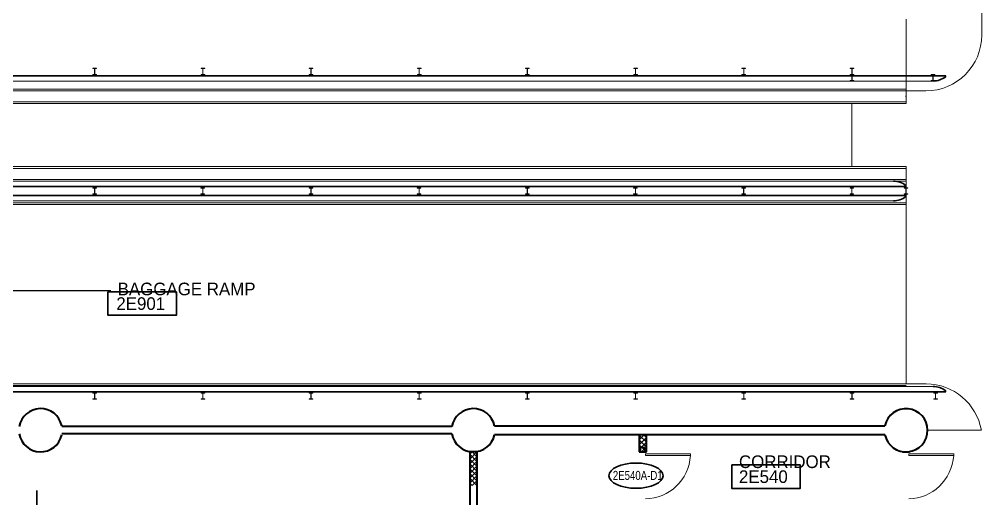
# Model space of a CAD drawing. Header units: metres. Extents: x 1807 to 3745, y 842 to 1968.
# Drawn here: x 3353.41 to 3380.1, y 1378.1 to 1391.4 of the extents above; entities that cross this region are included whole.
import ezdxf
from ezdxf import colors
from ezdxf.entities.mleader import LeaderData, LeaderLine
from ezdxf.enums import TextEntityAlignment as Align
from ezdxf.math import Vec2, Vec3

# ---------------------------------------------------------------- set-up
doc = ezdxf.new("R2010")
doc.units = ezdxf.units.M
doc.header["$MEASUREMENT"] = 0
doc.linetypes.add('DGN3', pattern=[14.598879, 9.732586, -4.866293])
doc.layers.get('0').update_dxf_attribs({"lineweight": 0})
for name, color, linetype, lineweight in [('Level 1', 7, 'Continuous', 0), ('Level 31', 7, 'Continuous', 0), ('Level 33', 7, 'Continuous', 0), ('Primary Door', 7, 'Continuous', 0), ('TRIRIGA DOOR BOX', 7, 'Continuous', 0)]:
    doc.layers.add(name, color=color, linetype=linetype, lineweight=lineweight)
doc.styles.add('Style-CHAR_FAST_FONT', font='CHAR_FAST_FONT.shx', dxfattribs={"height": 0.2})

# ---------------------------------------------------------------- blocks, each defined once
blk = doc.blocks.new('AnonymusCell_186')
at = {"layer": 'Primary Door', "color": 7, "linetype": 'Continuous', "lineweight": 30}
blk.add_ellipse((0, 0), major_axis=(0.75, 0), ratio=0.466667, dxfattribs=at)
at = {"layer": 'Primary Door', "color": 7, "linetype": 'Continuous', "lineweight": 30, "style": 'Style-CHAR_FAST_FONT', "width": 0.799986}
blk.add_text('2E540A-D1', height=0.25, dxfattribs=at).set_placement((-0.643, 0.133), align=Align.TOP_LEFT)

msp = doc.modelspace()

# ---------------------------------------------------------------- linework, layer by layer
at = {"layer": 'Level 1', "color": 7, "linetype": 'Continuous', "lineweight": 0}
for p, q in [((3380.1, 1390.964), (3380.1, 1392.05)), ((3378, 1391.4), (3378, 1389.067)), ((3379.1, 1389.835), (3379.1, 1389.805)), ((3378.75, 1389.685), (3334.381, 1389.685)), ((3378, 1389.46), (3334.436, 1389.46)), ((3378.55, 1389.414), (3334.448, 1389.414)), ((3378, 1389.11), (3334.53, 1389.11)), ((3378, 1389.067), (3334.542, 1389.067)), ((3376.5, 1389.067), (3376.5, 1387.316)), ((3377.998, 1389.278), (3377.998, 1389.248)), ((3378, 1387.316), (3335.016, 1387.316)), ((3378, 1387.26), (3335.032, 1387.26)), ((3378, 1387.316), (3378, 1381.283)), ((3378, 1386.953), (3335.115, 1386.953)), ((3378, 1386.91), (3335.126, 1386.91)), ((3377.648, 1386.91), (3335.133, 1386.91)), ((3377.998, 1386.76), (3377.998, 1386.79)), ((3377.648, 1386.36), (3335.282, 1386.36)), ((3378, 1386.31), (3335.289, 1386.31)), ((3378, 1386.264), (3335.301, 1386.264)), ((3378.562, 1381.283), (3336.651, 1381.283)), ((3378, 1381.24), (3336.663, 1381.24)), ((3378.75, 1381.215), (3336.682, 1381.215)), ((3379.1, 1381.065), (3379.1, 1381.095)), ((3380.088, 1380), (3378.6, 1380)), ((3370.741, 1379.874), (3370.6, 1379.733)), ((3370.6, 1379.867), (3370.608, 1379.874)), ((3370.8, 1379.667), (3370.6, 1379.867)), ((3370.8, 1379.8), (3370.6, 1379.6)), ((3370.6, 1379.733), (3370.8, 1379.533)), ((3370.724, 1379.876), (3370.8, 1379.8)), ((3370.6, 1379.467), (3370.8, 1379.667)), ((3370.6, 1379.6), (3370.8, 1379.4)), ((3370.667, 1379.4), (3370.6, 1379.467)), ((3370.8, 1379.533), (3370.667, 1379.4)), ((3366.1, 1379.4), (3365.9, 1379.2)), ((3365.9, 1379.333), (3365.967, 1379.4)), ((3366.1, 1379.133), (3365.9, 1379.333)), ((3366.1, 1379.267), (3365.9, 1379.067)), ((3365.9, 1379.2), (3366.1, 1379)), ((3365.967, 1379.4), (3366.1, 1379.267)), ((3370.775, 1379.35), (3372.023, 1379.35)), ((3370.775, 1379.3), (3370.775, 1379.35)), ((3372.023, 1379.3), (3370.775, 1379.3)), ((3372.023, 1379.35), (3372.023, 1379.3)), ((3378.075, 1379.35), (3379.323, 1379.35)), ((3378.075, 1379.3), (3378.075, 1379.35)), ((3379.323, 1379.3), (3378.075, 1379.3)), ((3379.323, 1379.35), (3379.323, 1379.3)), ((3365.9, 1378.933), (3366.1, 1379.133)), ((3365.9, 1379.067), (3366.1, 1378.867)), ((3366.1, 1379), (3365.9, 1378.8)), ((3366.1, 1378.733), (3365.9, 1378.933)), ((3366.1, 1378.867), (3365.9, 1378.667)), ((3365.9, 1378.8), (3366.1, 1378.6)), ((3365.9, 1378.533), (3366.1, 1378.733)), ((3365.9, 1378.667), (3366.1, 1378.467)), ((3365.967, 1378.467), (3365.9, 1378.533)), ((3366.1, 1378.6), (3365.967, 1378.467))]:
    msp.add_line(p, q, dxfattribs=at)
at = {"layer": 'Level 1', "color": 7, "linetype": 'Continuous', "lineweight": 30}
for p, q in [((3379.1, 1389.835), (3334.341, 1389.835)), ((3377.998, 1386.76), (3335.174, 1386.76)), ((3377.998, 1386.51), (3335.242, 1386.51)), ((3379.1, 1381.065), (3336.723, 1381.065)), ((3370.64, 1379.52), (3370.76, 1379.52)), ((3370.64, 1379.4), (3370.64, 1379.52)), ((3370.76, 1379.52), (3370.76, 1379.4)), ((3370.76, 1379.4), (3370.64, 1379.4))]:
    msp.add_line(p, q, dxfattribs=at)
at = {"layer": 'Level 1', "color": 7, "linetype": 'Continuous', "lineweight": 13}
for p, q in [((3355.449, 1390.039), (3355.551, 1390.039)), ((3355.449, 1390.031), (3355.449, 1390.039)), ((3355.49, 1390.031), (3355.449, 1390.031)), ((3355.449, 1389.861), (3355.449, 1389.869)), ((3355.449, 1389.869), (3355.49, 1389.869)), ((3355.551, 1389.861), (3355.449, 1389.861)), ((3355.498, 1389.876), (3355.498, 1390.023)), ((3355.502, 1390.023), (3355.502, 1389.876)), ((3355.551, 1390.031), (3355.51, 1390.031)), ((3355.51, 1389.869), (3355.551, 1389.869)), ((3355.551, 1390.039), (3355.551, 1390.031)), ((3355.551, 1389.869), (3355.551, 1389.861)), ((3358.449, 1390.039), (3358.551, 1390.039)), ((3358.449, 1390.031), (3358.449, 1390.039)), ((3358.49, 1390.031), (3358.449, 1390.031)), ((3358.449, 1389.861), (3358.449, 1389.869)), ((3358.449, 1389.869), (3358.49, 1389.869)), ((3358.551, 1389.861), (3358.449, 1389.861)), ((3358.498, 1389.876), (3358.498, 1390.023)), ((3358.502, 1390.023), (3358.502, 1389.876)), ((3358.551, 1390.031), (3358.51, 1390.031)), ((3358.51, 1389.869), (3358.551, 1389.869)), ((3358.551, 1390.039), (3358.551, 1390.031)), ((3358.551, 1389.869), (3358.551, 1389.861)), ((3361.449, 1390.039), (3361.551, 1390.039)), ((3361.449, 1390.031), (3361.449, 1390.039)), ((3361.49, 1390.031), (3361.449, 1390.031)), ((3361.449, 1389.861), (3361.449, 1389.869)), ((3361.449, 1389.869), (3361.49, 1389.869)), ((3361.551, 1389.861), (3361.449, 1389.861)), ((3361.498, 1389.876), (3361.498, 1390.023)), ((3361.502, 1390.023), (3361.502, 1389.876)), ((3361.551, 1390.031), (3361.51, 1390.031)), ((3361.51, 1389.869), (3361.551, 1389.869)), ((3361.551, 1390.039), (3361.551, 1390.031)), ((3361.551, 1389.869), (3361.551, 1389.861)), ((3364.449, 1390.039), (3364.551, 1390.039)), ((3364.449, 1390.031), (3364.449, 1390.039)), ((3364.49, 1390.031), (3364.449, 1390.031)), ((3364.449, 1389.861), (3364.449, 1389.869)), ((3364.449, 1389.869), (3364.49, 1389.869)), ((3364.551, 1389.861), (3364.449, 1389.861)), ((3364.498, 1389.876), (3364.498, 1390.023)), ((3364.502, 1390.023), (3364.502, 1389.876)), ((3364.551, 1390.031), (3364.51, 1390.031)), ((3364.51, 1389.869), (3364.551, 1389.869)), ((3364.551, 1390.039), (3364.551, 1390.031)), ((3364.551, 1389.869), (3364.551, 1389.861)), ((3367.449, 1390.039), (3367.551, 1390.039)), ((3367.449, 1390.031), (3367.449, 1390.039)), ((3367.49, 1390.031), (3367.449, 1390.031)), ((3367.449, 1389.861), (3367.449, 1389.869)), ((3367.449, 1389.869), (3367.49, 1389.869)), ((3367.551, 1389.861), (3367.449, 1389.861)), ((3367.498, 1389.876), (3367.498, 1390.023)), ((3367.502, 1390.023), (3367.502, 1389.876)), ((3367.551, 1390.031), (3367.51, 1390.031)), ((3367.51, 1389.869), (3367.551, 1389.869)), ((3367.551, 1390.039), (3367.551, 1390.031)), ((3367.551, 1389.869), (3367.551, 1389.861)), ((3370.449, 1390.039), (3370.551, 1390.039)), ((3370.449, 1390.031), (3370.449, 1390.039)), ((3370.49, 1390.031), (3370.449, 1390.031)), ((3370.449, 1389.861), (3370.449, 1389.869)), ((3370.449, 1389.869), (3370.49, 1389.869)), ((3370.551, 1389.861), (3370.449, 1389.861)), ((3370.498, 1389.876), (3370.498, 1390.023)), ((3370.502, 1390.023), (3370.502, 1389.876)), ((3370.551, 1390.031), (3370.51, 1390.031)), ((3370.51, 1389.869), (3370.551, 1389.869)), ((3370.551, 1390.039), (3370.551, 1390.031)), ((3370.551, 1389.869), (3370.551, 1389.861)), ((3373.449, 1390.039), (3373.551, 1390.039)), ((3373.449, 1390.031), (3373.449, 1390.039)), ((3373.49, 1390.031), (3373.449, 1390.031)), ((3373.449, 1389.861), (3373.449, 1389.869)), ((3373.449, 1389.869), (3373.49, 1389.869)), ((3373.551, 1389.861), (3373.449, 1389.861)), ((3373.498, 1389.876), (3373.498, 1390.023)), ((3373.502, 1390.023), (3373.502, 1389.876)), ((3373.551, 1390.031), (3373.51, 1390.031)), ((3373.51, 1389.869), (3373.551, 1389.869)), ((3373.551, 1390.039), (3373.551, 1390.031)), ((3373.551, 1389.869), (3373.551, 1389.861)), ((3376.449, 1390.039), (3376.551, 1390.039)), ((3376.449, 1390.031), (3376.449, 1390.039)), ((3376.49, 1390.031), (3376.449, 1390.031)), ((3376.449, 1389.861), (3376.449, 1389.869)), ((3376.449, 1389.869), (3376.49, 1389.869)), ((3376.449, 1389.867), (3376.551, 1389.867)), ((3376.449, 1389.86), (3376.449, 1389.867)), ((3376.551, 1389.861), (3376.449, 1389.861)), ((3376.49, 1389.86), (3376.449, 1389.86)), ((3376.498, 1389.876), (3376.498, 1390.023)), ((3376.498, 1389.705), (3376.498, 1389.852)), ((3376.502, 1390.023), (3376.502, 1389.876)), ((3376.502, 1389.852), (3376.502, 1389.705)), ((3376.551, 1390.031), (3376.51, 1390.031)), ((3376.51, 1389.869), (3376.551, 1389.869)), ((3376.551, 1389.86), (3376.51, 1389.86)), ((3376.551, 1390.039), (3376.551, 1390.031)), ((3376.551, 1389.869), (3376.551, 1389.861)), ((3376.551, 1389.867), (3376.551, 1389.86)), ((3378.699, 1389.867), (3378.801, 1389.867)), ((3378.699, 1389.86), (3378.699, 1389.867)), ((3378.74, 1389.86), (3378.699, 1389.86)), ((3378.748, 1389.705), (3378.748, 1389.852)), ((3378.752, 1389.852), (3378.752, 1389.705)), ((3378.801, 1389.86), (3378.76, 1389.86)), ((3378.801, 1389.867), (3378.801, 1389.86)), ((3376.449, 1389.69), (3376.449, 1389.698)), ((3376.449, 1389.698), (3376.49, 1389.698)), ((3376.551, 1389.69), (3376.449, 1389.69)), ((3376.51, 1389.698), (3376.551, 1389.698)), ((3376.551, 1389.698), (3376.551, 1389.69)), ((3378.699, 1389.69), (3378.699, 1389.698)), ((3378.699, 1389.698), (3378.74, 1389.698)), ((3378.801, 1389.69), (3378.699, 1389.69)), ((3378.76, 1389.698), (3378.801, 1389.698)), ((3378.801, 1389.698), (3378.801, 1389.69)), ((3355.447, 1386.724), (3355.548, 1386.724)), ((3355.447, 1386.716), (3355.447, 1386.724)), ((3355.488, 1386.716), (3355.447, 1386.716)), ((3355.495, 1386.561), (3355.495, 1386.708)), ((3355.5, 1386.708), (3355.5, 1386.561)), ((3355.548, 1386.716), (3355.508, 1386.716)), ((3355.548, 1386.724), (3355.548, 1386.716)), ((3358.447, 1386.724), (3358.548, 1386.724)), ((3358.447, 1386.716), (3358.447, 1386.724)), ((3358.488, 1386.716), (3358.447, 1386.716)), ((3358.495, 1386.561), (3358.495, 1386.708)), ((3358.5, 1386.708), (3358.5, 1386.561)), ((3358.548, 1386.716), (3358.508, 1386.716)), ((3358.548, 1386.724), (3358.548, 1386.716)), ((3361.447, 1386.724), (3361.548, 1386.724)), ((3361.447, 1386.716), (3361.447, 1386.724)), ((3361.488, 1386.716), (3361.447, 1386.716)), ((3361.495, 1386.561), (3361.495, 1386.708)), ((3361.5, 1386.708), (3361.5, 1386.561)), ((3361.548, 1386.716), (3361.508, 1386.716)), ((3361.548, 1386.724), (3361.548, 1386.716)), ((3364.447, 1386.724), (3364.548, 1386.724)), ((3364.447, 1386.716), (3364.447, 1386.724)), ((3364.488, 1386.716), (3364.447, 1386.716)), ((3364.495, 1386.561), (3364.495, 1386.708)), ((3364.5, 1386.708), (3364.5, 1386.561)), ((3364.548, 1386.716), (3364.508, 1386.716)), ((3364.548, 1386.724), (3364.548, 1386.716)), ((3367.447, 1386.724), (3367.548, 1386.724)), ((3367.447, 1386.716), (3367.447, 1386.724)), ((3367.488, 1386.716), (3367.447, 1386.716)), ((3367.495, 1386.561), (3367.495, 1386.708)), ((3367.5, 1386.708), (3367.5, 1386.561)), ((3367.548, 1386.716), (3367.508, 1386.716)), ((3367.548, 1386.724), (3367.548, 1386.716)), ((3370.447, 1386.724), (3370.548, 1386.724)), ((3370.447, 1386.716), (3370.447, 1386.724)), ((3370.488, 1386.716), (3370.447, 1386.716)), ((3370.495, 1386.561), (3370.495, 1386.708)), ((3370.5, 1386.708), (3370.5, 1386.561)), ((3370.548, 1386.716), (3370.508, 1386.716)), ((3370.548, 1386.724), (3370.548, 1386.716)), ((3373.447, 1386.724), (3373.548, 1386.724)), ((3373.447, 1386.716), (3373.447, 1386.724)), ((3373.488, 1386.716), (3373.447, 1386.716)), ((3373.495, 1386.561), (3373.495, 1386.708)), ((3373.5, 1386.708), (3373.5, 1386.561)), ((3373.548, 1386.716), (3373.508, 1386.716)), ((3373.548, 1386.724), (3373.548, 1386.716)), ((3376.447, 1386.724), (3376.548, 1386.724)), ((3376.447, 1386.716), (3376.447, 1386.724)), ((3376.488, 1386.716), (3376.447, 1386.716)), ((3376.495, 1386.561), (3376.495, 1386.708)), ((3376.5, 1386.708), (3376.5, 1386.561)), ((3376.548, 1386.716), (3376.508, 1386.716)), ((3376.548, 1386.724), (3376.548, 1386.716)), ((3377.947, 1386.724), (3378.048, 1386.724)), ((3377.947, 1386.716), (3377.947, 1386.724)), ((3377.988, 1386.716), (3377.947, 1386.716)), ((3377.995, 1386.561), (3377.995, 1386.708)), ((3378, 1386.708), (3378, 1386.561)), ((3378.048, 1386.716), (3378.008, 1386.716)), ((3378.048, 1386.724), (3378.048, 1386.716)), ((3355.447, 1386.546), (3355.447, 1386.554)), ((3355.447, 1386.554), (3355.488, 1386.554)), ((3355.548, 1386.546), (3355.447, 1386.546)), ((3355.508, 1386.554), (3355.548, 1386.554)), ((3355.548, 1386.554), (3355.548, 1386.546)), ((3358.447, 1386.546), (3358.447, 1386.554)), ((3358.447, 1386.554), (3358.488, 1386.554)), ((3358.548, 1386.546), (3358.447, 1386.546)), ((3358.508, 1386.554), (3358.548, 1386.554)), ((3358.548, 1386.554), (3358.548, 1386.546)), ((3361.447, 1386.546), (3361.447, 1386.554)), ((3361.447, 1386.554), (3361.488, 1386.554)), ((3361.548, 1386.546), (3361.447, 1386.546)), ((3361.508, 1386.554), (3361.548, 1386.554)), ((3361.548, 1386.554), (3361.548, 1386.546)), ((3364.447, 1386.546), (3364.447, 1386.554)), ((3364.447, 1386.554), (3364.488, 1386.554)), ((3364.548, 1386.546), (3364.447, 1386.546)), ((3364.508, 1386.554), (3364.548, 1386.554)), ((3364.548, 1386.554), (3364.548, 1386.546)), ((3367.447, 1386.546), (3367.447, 1386.554)), ((3367.447, 1386.554), (3367.488, 1386.554)), ((3367.548, 1386.546), (3367.447, 1386.546)), ((3367.508, 1386.554), (3367.548, 1386.554)), ((3367.548, 1386.554), (3367.548, 1386.546)), ((3370.447, 1386.546), (3370.447, 1386.554)), ((3370.447, 1386.554), (3370.488, 1386.554)), ((3370.548, 1386.546), (3370.447, 1386.546)), ((3370.508, 1386.554), (3370.548, 1386.554)), ((3370.548, 1386.554), (3370.548, 1386.546)), ((3373.447, 1386.546), (3373.447, 1386.554)), ((3373.447, 1386.554), (3373.488, 1386.554)), ((3373.548, 1386.546), (3373.447, 1386.546)), ((3373.508, 1386.554), (3373.548, 1386.554)), ((3373.548, 1386.554), (3373.548, 1386.546)), ((3376.447, 1386.546), (3376.447, 1386.554)), ((3376.447, 1386.554), (3376.488, 1386.554)), ((3376.548, 1386.546), (3376.447, 1386.546)), ((3376.508, 1386.554), (3376.548, 1386.554)), ((3376.548, 1386.554), (3376.548, 1386.546)), ((3377.947, 1386.546), (3377.947, 1386.554)), ((3377.947, 1386.554), (3377.988, 1386.554)), ((3378.048, 1386.546), (3377.947, 1386.546)), ((3378.008, 1386.554), (3378.048, 1386.554)), ((3378.048, 1386.554), (3378.048, 1386.546)), ((3355.551, 1381.038), (3355.449, 1381.038)), ((3355.449, 1381.038), (3355.449, 1381.031)), ((3355.449, 1381.031), (3355.49, 1381.031)), ((3355.51, 1381.031), (3355.551, 1381.031)), ((3355.551, 1381.031), (3355.551, 1381.038)), ((3358.551, 1381.038), (3358.449, 1381.038)), ((3358.449, 1381.038), (3358.449, 1381.031)), ((3358.449, 1381.031), (3358.49, 1381.031)), ((3358.51, 1381.031), (3358.551, 1381.031)), ((3358.551, 1381.031), (3358.551, 1381.038)), ((3361.551, 1381.038), (3361.449, 1381.038)), ((3361.449, 1381.038), (3361.449, 1381.031)), ((3361.449, 1381.031), (3361.49, 1381.031)), ((3361.51, 1381.031), (3361.551, 1381.031)), ((3361.551, 1381.031), (3361.551, 1381.038)), ((3364.551, 1381.038), (3364.449, 1381.038)), ((3364.449, 1381.038), (3364.449, 1381.031)), ((3364.449, 1381.031), (3364.49, 1381.031)), ((3364.51, 1381.031), (3364.551, 1381.031)), ((3364.551, 1381.031), (3364.551, 1381.038)), ((3367.551, 1381.038), (3367.449, 1381.038)), ((3367.449, 1381.038), (3367.449, 1381.031)), ((3367.449, 1381.031), (3367.49, 1381.031)), ((3367.51, 1381.031), (3367.551, 1381.031)), ((3367.551, 1381.031), (3367.551, 1381.038)), ((3370.551, 1381.038), (3370.449, 1381.038)), ((3370.449, 1381.038), (3370.449, 1381.031)), ((3370.449, 1381.031), (3370.49, 1381.031)), ((3370.51, 1381.031), (3370.551, 1381.031)), ((3370.551, 1381.031), (3370.551, 1381.038)), ((3373.551, 1381.038), (3373.449, 1381.038)), ((3373.449, 1381.038), (3373.449, 1381.031)), ((3373.449, 1381.031), (3373.49, 1381.031)), ((3373.51, 1381.031), (3373.551, 1381.031)), ((3373.551, 1381.031), (3373.551, 1381.038)), ((3376.551, 1381.038), (3376.449, 1381.038)), ((3376.449, 1381.038), (3376.449, 1381.031)), ((3376.449, 1381.031), (3376.49, 1381.031)), ((3376.51, 1381.031), (3376.551, 1381.031)), ((3376.551, 1381.031), (3376.551, 1381.038)), ((3378.869, 1381.038), (3378.767, 1381.038)), ((3378.767, 1381.038), (3378.767, 1381.031)), ((3378.767, 1381.031), (3378.808, 1381.031)), ((3378.828, 1381.031), (3378.869, 1381.031)), ((3378.869, 1381.031), (3378.869, 1381.038)), ((3355.49, 1380.869), (3355.449, 1380.869)), ((3355.449, 1380.869), (3355.449, 1380.861)), ((3355.449, 1380.861), (3355.551, 1380.861)), ((3355.498, 1381.023), (3355.498, 1380.876)), ((3355.502, 1380.876), (3355.502, 1381.023)), ((3355.551, 1380.869), (3355.51, 1380.869)), ((3355.551, 1380.861), (3355.551, 1380.869)), ((3358.49, 1380.869), (3358.449, 1380.869)), ((3358.449, 1380.869), (3358.449, 1380.861)), ((3358.449, 1380.861), (3358.551, 1380.861)), ((3358.498, 1381.023), (3358.498, 1380.876)), ((3358.502, 1380.876), (3358.502, 1381.023)), ((3358.551, 1380.869), (3358.51, 1380.869)), ((3358.551, 1380.861), (3358.551, 1380.869)), ((3361.49, 1380.869), (3361.449, 1380.869)), ((3361.449, 1380.869), (3361.449, 1380.861)), ((3361.449, 1380.861), (3361.551, 1380.861)), ((3361.498, 1381.023), (3361.498, 1380.876)), ((3361.502, 1380.876), (3361.502, 1381.023)), ((3361.551, 1380.869), (3361.51, 1380.869)), ((3361.551, 1380.861), (3361.551, 1380.869)), ((3364.49, 1380.869), (3364.449, 1380.869)), ((3364.449, 1380.869), (3364.449, 1380.861)), ((3364.449, 1380.861), (3364.551, 1380.861)), ((3364.498, 1381.023), (3364.498, 1380.876)), ((3364.502, 1380.876), (3364.502, 1381.023)), ((3364.551, 1380.869), (3364.51, 1380.869)), ((3364.551, 1380.861), (3364.551, 1380.869)), ((3367.49, 1380.869), (3367.449, 1380.869)), ((3367.449, 1380.869), (3367.449, 1380.861)), ((3367.449, 1380.861), (3367.551, 1380.861)), ((3367.498, 1381.023), (3367.498, 1380.876)), ((3367.502, 1380.876), (3367.502, 1381.023)), ((3367.551, 1380.869), (3367.51, 1380.869)), ((3367.551, 1380.861), (3367.551, 1380.869)), ((3370.49, 1380.869), (3370.449, 1380.869)), ((3370.449, 1380.869), (3370.449, 1380.861)), ((3370.449, 1380.861), (3370.551, 1380.861)), ((3370.498, 1381.023), (3370.498, 1380.876)), ((3370.502, 1380.876), (3370.502, 1381.023)), ((3370.551, 1380.869), (3370.51, 1380.869)), ((3370.551, 1380.861), (3370.551, 1380.869)), ((3373.49, 1380.869), (3373.449, 1380.869)), ((3373.449, 1380.869), (3373.449, 1380.861)), ((3373.449, 1380.861), (3373.551, 1380.861)), ((3373.498, 1381.023), (3373.498, 1380.876)), ((3373.502, 1380.876), (3373.502, 1381.023)), ((3373.551, 1380.869), (3373.51, 1380.869)), ((3373.551, 1380.861), (3373.551, 1380.869)), ((3376.49, 1380.869), (3376.449, 1380.869)), ((3376.449, 1380.869), (3376.449, 1380.861)), ((3376.449, 1380.861), (3376.551, 1380.861)), ((3376.498, 1381.023), (3376.498, 1380.876)), ((3376.502, 1380.876), (3376.502, 1381.023)), ((3376.551, 1380.869), (3376.51, 1380.869)), ((3376.551, 1380.861), (3376.551, 1380.869)), ((3378.808, 1380.869), (3378.767, 1380.869)), ((3378.767, 1380.869), (3378.767, 1380.861)), ((3378.767, 1380.861), (3378.869, 1380.861)), ((3378.816, 1381.023), (3378.816, 1380.876)), ((3378.82, 1380.876), (3378.82, 1381.023)), ((3378.869, 1380.869), (3378.828, 1380.869)), ((3378.869, 1380.861), (3378.869, 1380.869))]:
    msp.add_line(p, q, dxfattribs=at)
at = {"layer": 'Level 1', "color": 7, "linetype": 'Continuous', "lineweight": 40}
for p, q in [((3365.408, 1380.1), (3354.592, 1380.1)), ((3366.587, 1380.125), (3377.413, 1380.125)), ((3365.408, 1379.9), (3354.592, 1379.9)), ((3377.413, 1379.875), (3366.587, 1379.875)), ((3370.8, 1379.875), (3370.6, 1379.875)), ((3370.6, 1379.875), (3370.6, 1379.4)), ((3370.8, 1379.4), (3370.8, 1379.875)), ((3366.1, 1379.4), (3365.9, 1379.4)), ((3365.9, 1379.4), (3365.9, 1368.6)), ((3366.1, 1379.4), (3366.1, 1368.6)), ((3370.6, 1379.4), (3370.8, 1379.4)), ((3377.9, 1379.4), (3378.1, 1379.4))]:
    msp.add_line(p, q, dxfattribs=at)
at = {"layer": 'Level 1', "color": 7, "linetype": 'DGN3', "lineweight": 30}
msp.add_line((3353.9, 1368.592), (3353.9, 1379.408), dxfattribs=at)
at = {"layer": 'Level 1', "color": 7, "linetype": 'Continuous', "lineweight": 0}
for centre, start, end in [((3378.55, 1390.964), 270, 0), ((3378.562, 1379.733), 9.9079, 90)]:
    msp.add_arc(centre, 1.55, start, end, dxfattribs=at)
at = {"layer": 'Level 1', "color": 7, "linetype": 'Continuous', "lineweight": 13}
for centre, start, end in [((3355.49, 1390.023), 0, 90), ((3355.49, 1389.876), 270, 0), ((3355.51, 1390.023), 90, 180), ((3355.51, 1389.876), 180, 270), ((3358.49, 1390.023), 0, 90), ((3358.49, 1389.876), 270, 0), ((3358.51, 1390.023), 90, 180), ((3358.51, 1389.876), 180, 270), ((3361.49, 1390.023), 0, 90), ((3361.49, 1389.876), 270, 0), ((3361.51, 1390.023), 90, 180), ((3361.51, 1389.876), 180, 270), ((3364.49, 1390.023), 0, 90), ((3364.49, 1389.876), 270, 0), ((3364.51, 1390.023), 90, 180), ((3364.51, 1389.876), 180, 270), ((3367.49, 1390.023), 0, 90), ((3367.49, 1389.876), 270, 0), ((3367.51, 1390.023), 90, 180), ((3367.51, 1389.876), 180, 270), ((3370.49, 1390.023), 0, 90), ((3370.49, 1389.876), 270, 0), ((3370.51, 1390.023), 90, 180), ((3370.51, 1389.876), 180, 270), ((3373.49, 1390.023), 0, 90), ((3373.49, 1389.876), 270, 0), ((3373.51, 1390.023), 90, 180), ((3373.51, 1389.876), 180, 270), ((3376.49, 1390.023), 0, 90), ((3376.49, 1389.876), 270, 0), ((3376.49, 1389.852), 0, 90), ((3376.51, 1390.023), 90, 180), ((3376.51, 1389.876), 180, 270), ((3376.51, 1389.852), 90, 180), ((3378.74, 1389.852), 0, 90), ((3378.76, 1389.852), 90, 180), ((3376.49, 1389.705), 270, 0), ((3376.51, 1389.705), 180, 270), ((3378.74, 1389.705), 270, 0), ((3378.76, 1389.705), 180, 270), ((3355.488, 1386.708), 0, 90), ((3355.508, 1386.708), 90, 180), ((3358.488, 1386.708), 0, 90), ((3358.508, 1386.708), 90, 180), ((3361.488, 1386.708), 0, 90), ((3361.508, 1386.708), 90, 180), ((3364.488, 1386.708), 0, 90), ((3364.508, 1386.708), 90, 180), ((3367.488, 1386.708), 0, 90), ((3367.508, 1386.708), 90, 180), ((3370.488, 1386.708), 0, 90), ((3370.508, 1386.708), 90, 180), ((3373.488, 1386.708), 0, 90), ((3373.508, 1386.708), 90, 180), ((3376.488, 1386.708), 0, 90), ((3376.508, 1386.708), 90, 180), ((3377.988, 1386.708), 0, 90), ((3378.008, 1386.708), 90, 180), ((3355.488, 1386.561), 270, 0), ((3355.508, 1386.561), 180, 270), ((3358.488, 1386.561), 270, 0), ((3358.508, 1386.561), 180, 270), ((3361.488, 1386.561), 270, 0), ((3361.508, 1386.561), 180, 270), ((3364.488, 1386.561), 270, 0), ((3364.508, 1386.561), 180, 270), ((3367.488, 1386.561), 270, 0), ((3367.508, 1386.561), 180, 270), ((3370.488, 1386.561), 270, 0), ((3370.508, 1386.561), 180, 270), ((3373.488, 1386.561), 270, 0), ((3373.508, 1386.561), 180, 270), ((3376.488, 1386.561), 270, 0), ((3376.508, 1386.561), 180, 270), ((3377.988, 1386.561), 270, 0), ((3378.008, 1386.561), 180, 270), ((3355.49, 1381.023), 0, 90), ((3355.51, 1381.023), 90, 180), ((3358.49, 1381.023), 0, 90), ((3358.51, 1381.023), 90, 180), ((3361.49, 1381.023), 0, 90), ((3361.51, 1381.023), 90, 180), ((3364.49, 1381.023), 0, 90), ((3364.51, 1381.023), 90, 180), ((3367.49, 1381.023), 0, 90), ((3367.51, 1381.023), 90, 180), ((3370.49, 1381.023), 0, 90), ((3370.51, 1381.023), 90, 180), ((3373.49, 1381.023), 0, 90), ((3373.51, 1381.023), 90, 180), ((3376.49, 1381.023), 0, 90), ((3376.51, 1381.023), 90, 180), ((3378.808, 1381.023), 0, 90), ((3378.828, 1381.023), 90, 180), ((3355.49, 1380.876), 270, 0), ((3355.51, 1380.876), 180, 270), ((3358.49, 1380.876), 270, 0), ((3358.51, 1380.876), 180, 270), ((3361.49, 1380.876), 270, 0), ((3361.51, 1380.876), 180, 270), ((3364.49, 1380.876), 270, 0), ((3364.51, 1380.876), 180, 270), ((3367.49, 1380.876), 270, 0), ((3367.51, 1380.876), 180, 270), ((3370.49, 1380.876), 270, 0), ((3370.51, 1380.876), 180, 270), ((3373.49, 1380.876), 270, 0), ((3373.51, 1380.876), 180, 270), ((3376.49, 1380.876), 270, 0), ((3376.51, 1380.876), 180, 270), ((3378.808, 1380.876), 270, 0), ((3378.828, 1380.876), 180, 270)]:
    msp.add_arc(centre, 0.0076, start, end, dxfattribs=at)
at = {"layer": 'Level 1', "color": 7, "linetype": 'Continuous', "lineweight": 30}
for centre, start, end in [((3378.745, 1390.27), 270.5036, 307.3457), ((3377.643, 1386.324), 52.6543, 89.4964), ((3377.643, 1386.945), 270.5036, 307.3457), ((3378.745, 1380.629), 52.6543, 89.4964)]:
    msp.add_arc(centre, 0.585, start, end, dxfattribs=at)
at = {"layer": 'Level 1', "color": 7, "linetype": 'Continuous', "lineweight": 40}
for centre, start, end in [((3354, 1380), 12.0248, 170.405), ((3366, 1380), 12.0248, 170.405), ((3378, 1380), 192.0247, 167.9753), ((3354, 1380), 189.5931, 347.9752), ((3366, 1380), 189.5931, 347.9752)]:
    msp.add_arc(centre, 0.6, start, end, dxfattribs=at)
at = {"layer": 'Level 1', "color": 7, "linetype": 'Continuous', "lineweight": 0}
for centre in [(3370.775, 1379.4), (3378.075, 1379.4)]:
    msp.add_ellipse(centre, major_axis=(0, -1.3), ratio=0.96291, start_param=0, end_param=1.493797, dxfattribs=at)
at = {"layer": 'TRIRIGA DOOR BOX', "color": 251, "linetype": 'Continuous', "lineweight": 30, "true_color": 0x555555}
for points in [[(3355.867, 1383.838), (3357.767, 1383.838), (3357.767, 1383.188), (3355.867, 1383.188)], [(3373.167, 1379.038), (3375.067, 1379.038), (3375.067, 1378.388), (3373.167, 1378.388)]]:
    msp.add_lwpolyline(points, close=True, dxfattribs=at)

# ---------------------------------------------------------------- block references
at = {"color": 7, "linetype": 'Continuous', "lineweight": 0}
msp.add_blockref('AnonymusCell_186', (3370.512, 1378.74), dxfattribs=at)

# ---------------------------------------------------------------- texts
at = {"layer": 'Level 31', "color": 7, "linetype": 'Continuous', "lineweight": 30, "style": 'Style-CHAR_FAST_FONT'}
for s, p in [('BAGGAGE RAMP', (3356.138, 1383.919)), ('CORRIDOR', (3373.367, 1379.127))]:
    msp.add_text(s, height=0.35, dxfattribs=at).set_placement(p, align=Align.MIDDLE_LEFT)
at = {"layer": 'Level 33', "color": 7, "linetype": 'Continuous', "lineweight": 13, "style": 'Style-CHAR_FAST_FONT'}
for s, p in [('2E901', (3356.101, 1383.513)), ('2E540', (3373.367, 1378.713))]:
    msp.add_text(s, height=0.35, dxfattribs=at).set_placement(p, align=Align.MIDDLE_LEFT)

# ---------------------------------------------------------------- leaders
at = {"layer": 'Level 31', "color": 7, "linetype": 'Continuous', "lineweight": 30}
ml = msp.add_multileader_mtext('Standard', dxfattribs=at)
ml.set_content('')
ml.set_leader_properties()
ml.build(insert=Vec2(0, 0))
ml.multileader.update_dxf_attribs({"text_left_attachment_type": 2, "text_right_attachment_type": 2, "text_top_attachment_type": 2, "text_bottom_attachment_type": 2, "dogleg_length": 0, "arrow_head_size": 0.6})
ctx = ml.context
ctx.base_point, ctx.char_height, ctx.arrow_head_size, ctx.landing_gap_size, ctx.plane_origin = Vec3(2955.544, 1498.6), 0.2, 0.6, 0, Vec3(2951.1, 1498.6)
ctx.left_attachment, ctx.right_attachment, ctx.top_attachment, ctx.bottom_attachment = 2, 2, 2, 2
notes = []
notes.append((ctx, [(0, (1, 1, 0), (3355.947, 1383.879), (1, 0), 0, [(0, [(3351.504, 1383.879)], 0, [])])]))
ctx.mtext, ml.multileader.dxf.content_type = None, 0
for ctx, leaders in notes:
    for number, flags, end, landing, length, lines in leaders:
        leader = LeaderData()
        leader.index, (leader.has_last_leader_line, leader.has_dogleg_vector, leader.attachment_direction) = number, flags
        leader.last_leader_point, leader.dogleg_vector, leader.dogleg_length = Vec3(end), Vec3(landing), length
        for number, points, colour, breaks in lines:
            line = LeaderLine()
            line.index, line.vertices, line.color, line.breaks = number, Vec3.list(points), colors.encode_raw_color(colour), breaks
            leader.lines.append(line)
        ctx.leaders.append(leader)

doc.saveas('drawing.dxf')
